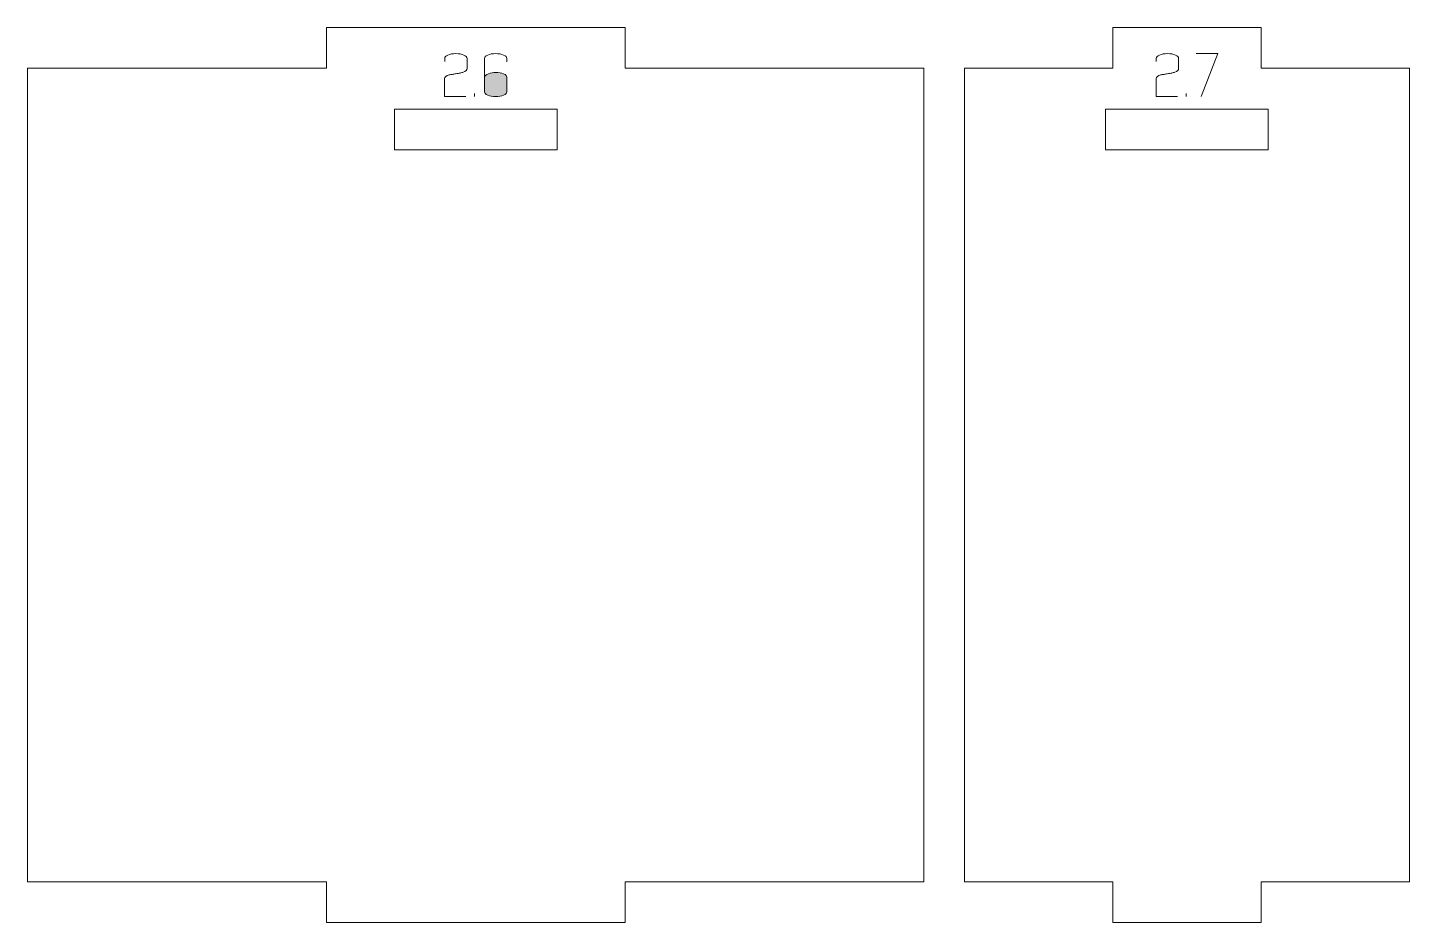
# Model space of a CAD drawing. Header units: centimetres. Extents: x -191 to 212, y -234 to 239.
# Drawn here: x -149.04 to -138.84, y -45.73 to -39.13 of the extents above; entities that cross this region are included whole.
import ezdxf

# ---------------------------------------------------------------- set-up
doc = ezdxf.new("R2010")
doc.units = ezdxf.units.CM
doc.header["$MEASUREMENT"] = 0
doc.layers.add('Capa 1', color=7, linetype='Continuous')

msp = doc.modelspace()

# ---------------------------------------------------------------- hatches: boundary and pattern name
at = {"layer": 'Capa 1', "true_color": 0x3e4095}
h = msp.add_hatch(color=175, dxfattribs=at)
edge = h.paths.add_edge_path()
edge.add_spline(control_points=[(-145.95999, -39.641), (-145.95999, -39.641), (-145.95999, -39.50846), (-145.95999, -39.50846), (-145.95907, -39.49654), (-145.94822, -39.48737), (-145.92743, -39.48095), (-145.91887, -39.48033), (-145.91069, -39.47934), (-145.90289, -39.47796), (-145.8951, -39.47659), (-145.88722, -39.47514), (-145.87927, -39.47361), (-145.8646, -39.47116), (-145.85336, -39.46917), (-145.84557, -39.46765), (-145.83777, -39.46612), (-145.8302, -39.46413), (-145.82286, -39.46168), (-145.80391, -39.45465), (-145.79443, -39.44563), (-145.79443, -39.43463), (-145.79443, -39.43463), (-145.79443, -39.35987), (-145.79443, -39.35987), (-145.79443, -39.35009), (-145.8023, -39.34176), (-145.81805, -39.33488), (-145.83379, -39.328), (-145.85344, -39.32456), (-145.87698, -39.32456), (-145.90052, -39.32456), (-145.92017, -39.328), (-145.93591, -39.33488), (-145.95166, -39.34176), (-145.95953, -39.35009), (-145.95953, -39.35987), (-145.95953, -39.35987), (-145.95953, -39.38234), (-145.95953, -39.38234), (-145.95953, -39.38234), (-145.95953, -39.35987), (-145.95953, -39.35987), (-145.95953, -39.35009), (-145.95166, -39.34176), (-145.93591, -39.33488), (-145.92017, -39.328), (-145.90052, -39.32456), (-145.87698, -39.32456), (-145.85344, -39.32456), (-145.83379, -39.328), (-145.81805, -39.33488), (-145.8023, -39.34176), (-145.79443, -39.35009), (-145.79443, -39.35987), (-145.79443, -39.35987), (-145.79443, -39.43463), (-145.79443, -39.43463), (-145.79443, -39.44563), (-145.80391, -39.45465), (-145.82286, -39.46168), (-145.8302, -39.46413), (-145.83777, -39.46612), (-145.84557, -39.46765), (-145.85336, -39.46917), (-145.8646, -39.47116), (-145.87927, -39.47361), (-145.88722, -39.47514), (-145.8951, -39.47659), (-145.90289, -39.47796), (-145.91069, -39.47934), (-145.91887, -39.48033), (-145.92743, -39.48095), (-145.94822, -39.48737), (-145.95907, -39.49654), (-145.95999, -39.50846), (-145.95999, -39.50846), (-145.95999, -39.641), (-145.95999, -39.641), (-145.95999, -39.641), (-145.80314, -39.641), (-145.80314, -39.641), (-145.80314, -39.641), (-145.95999, -39.641), (-145.95999, -39.641)], knot_values=[0, 0, 0, 0, 0.03571429, 0.03571429, 0.03571429, 0.07142857, 0.07142857, 0.07142857, 0.10714286, 0.10714286, 0.10714286, 0.14285714, 0.14285714, 0.14285714, 0.17857143, 0.17857143, 0.17857143, 0.21428571, 0.21428571, 0.21428571, 0.25, 0.25, 0.25, 0.28571429, 0.28571429, 0.28571429, 0.32142857, 0.32142857, 0.32142857, 0.35714286, 0.35714286, 0.35714286, 0.39285714, 0.39285714, 0.39285714, 0.42857143, 0.42857143, 0.42857143, 0.46428571, 0.46428571, 0.46428571, 0.5, 0.5, 0.5, 0.53571429, 0.53571429, 0.53571429, 0.57142857, 0.57142857, 0.57142857, 0.60714286, 0.60714286, 0.60714286, 0.64285714, 0.64285714, 0.64285714, 0.67857143, 0.67857143, 0.67857143, 0.71428571, 0.71428571, 0.71428571, 0.75, 0.75, 0.75, 0.78571429, 0.78571429, 0.78571429, 0.82142857, 0.82142857, 0.82142857, 0.85714286, 0.85714286, 0.85714286, 0.89285714, 0.89285714, 0.89285714, 0.92857143, 0.92857143, 0.92857143, 0.96428571, 0.96428571, 0.96428571, 1, 1, 1, 1], degree=3, periodic=1)
h = msp.add_hatch(color=175, dxfattribs=at)
edge = h.paths.add_edge_path()
edge.add_spline(control_points=[(-145.58347, -39.641), (-145.60701, -39.641), (-145.62666, -39.63756), (-145.6424, -39.63068), (-145.65815, -39.6238), (-145.66602, -39.61547), (-145.66602, -39.60569), (-145.66602, -39.60569), (-145.66602, -39.49883), (-145.66602, -39.49883), (-145.66602, -39.49883), (-145.66602, -39.35987), (-145.66602, -39.35987), (-145.66602, -39.35009), (-145.65815, -39.34176), (-145.6424, -39.33488), (-145.62666, -39.328), (-145.60701, -39.32456), (-145.58347, -39.32456), (-145.55993, -39.32456), (-145.54028, -39.328), (-145.52454, -39.33488), (-145.50879, -39.34176), (-145.50092, -39.35009), (-145.50092, -39.35987), (-145.50092, -39.35987), (-145.50092, -39.38555), (-145.50092, -39.38555), (-145.50092, -39.38555), (-145.50092, -39.35987), (-145.50092, -39.35987), (-145.50092, -39.35009), (-145.50879, -39.34176), (-145.52454, -39.33488), (-145.54028, -39.328), (-145.55993, -39.32456), (-145.58347, -39.32456), (-145.60701, -39.32456), (-145.62666, -39.328), (-145.6424, -39.33488), (-145.65815, -39.34176), (-145.66602, -39.35009), (-145.66602, -39.35987), (-145.66602, -39.35987), (-145.66602, -39.49883), (-145.66602, -39.49883), (-145.66602, -39.48966), (-145.65647, -39.48148), (-145.63736, -39.4743), (-145.61825, -39.46711), (-145.60029, -39.46352), (-145.58347, -39.46352), (-145.55993, -39.46352), (-145.54028, -39.46696), (-145.52454, -39.47384), (-145.50879, -39.48072), (-145.50092, -39.48905), (-145.50092, -39.49883), (-145.50092, -39.49883), (-145.50092, -39.60569), (-145.50092, -39.60569), (-145.50092, -39.61547), (-145.50879, -39.6238), (-145.52454, -39.63068), (-145.54028, -39.63756), (-145.55993, -39.641), (-145.58347, -39.641)], knot_values=[0, 0, 0, 0, 0.04545455, 0.04545455, 0.04545455, 0.09090909, 0.09090909, 0.09090909, 0.13636364, 0.13636364, 0.13636364, 0.18181818, 0.18181818, 0.18181818, 0.22727273, 0.22727273, 0.22727273, 0.27272727, 0.27272727, 0.27272727, 0.31818182, 0.31818182, 0.31818182, 0.36363636, 0.36363636, 0.36363636, 0.40909091, 0.40909091, 0.40909091, 0.45454545, 0.45454545, 0.45454545, 0.5, 0.5, 0.5, 0.54545455, 0.54545455, 0.54545455, 0.59090909, 0.59090909, 0.59090909, 0.63636364, 0.63636364, 0.63636364, 0.68181818, 0.68181818, 0.68181818, 0.72727273, 0.72727273, 0.72727273, 0.77272727, 0.77272727, 0.77272727, 0.81818182, 0.81818182, 0.81818182, 0.86363636, 0.86363636, 0.86363636, 0.90909091, 0.90909091, 0.90909091, 0.95454545, 0.95454545, 0.95454545, 1, 1, 1, 1], degree=3, periodic=1)
h = msp.add_hatch(color=175, dxfattribs=at)
edge = h.paths.add_edge_path()
edge.add_spline(control_points=[(-140.71107, -39.641), (-140.71107, -39.641), (-140.71107, -39.50846), (-140.71107, -39.50846), (-140.71015, -39.49654), (-140.6993, -39.48737), (-140.67851, -39.48095), (-140.66995, -39.48033), (-140.66177, -39.47934), (-140.65397, -39.47796), (-140.64618, -39.47659), (-140.6383, -39.47514), (-140.63035, -39.47361), (-140.61568, -39.47116), (-140.60444, -39.46917), (-140.59665, -39.46765), (-140.58885, -39.46612), (-140.58128, -39.46413), (-140.57394, -39.46168), (-140.55499, -39.45465), (-140.54551, -39.44563), (-140.54551, -39.43463), (-140.54551, -39.43463), (-140.54551, -39.35987), (-140.54551, -39.35987), (-140.54551, -39.35009), (-140.55338, -39.34176), (-140.56913, -39.33488), (-140.58487, -39.328), (-140.60452, -39.32456), (-140.62806, -39.32456), (-140.6516, -39.32456), (-140.67125, -39.328), (-140.68699, -39.33488), (-140.70274, -39.34176), (-140.71061, -39.35009), (-140.71061, -39.35987), (-140.71061, -39.35987), (-140.71061, -39.38234), (-140.71061, -39.38234), (-140.71061, -39.38234), (-140.71061, -39.35987), (-140.71061, -39.35987), (-140.71061, -39.35009), (-140.70274, -39.34176), (-140.68699, -39.33488), (-140.67125, -39.328), (-140.6516, -39.32456), (-140.62806, -39.32456), (-140.60452, -39.32456), (-140.58487, -39.328), (-140.56913, -39.33488), (-140.55338, -39.34176), (-140.54551, -39.35009), (-140.54551, -39.35987), (-140.54551, -39.35987), (-140.54551, -39.43463), (-140.54551, -39.43463), (-140.54551, -39.44563), (-140.55499, -39.45465), (-140.57394, -39.46168), (-140.58128, -39.46413), (-140.58885, -39.46612), (-140.59665, -39.46765), (-140.60444, -39.46917), (-140.61568, -39.47116), (-140.63035, -39.47361), (-140.6383, -39.47514), (-140.64618, -39.47659), (-140.65397, -39.47796), (-140.66177, -39.47934), (-140.66995, -39.48033), (-140.67851, -39.48095), (-140.6993, -39.48737), (-140.71015, -39.49654), (-140.71107, -39.50846), (-140.71107, -39.50846), (-140.71107, -39.641), (-140.71107, -39.641), (-140.71107, -39.641), (-140.55422, -39.641), (-140.55422, -39.641), (-140.55422, -39.641), (-140.71107, -39.641), (-140.71107, -39.641)], knot_values=[0, 0, 0, 0, 0.03571429, 0.03571429, 0.03571429, 0.07142857, 0.07142857, 0.07142857, 0.10714286, 0.10714286, 0.10714286, 0.14285714, 0.14285714, 0.14285714, 0.17857143, 0.17857143, 0.17857143, 0.21428571, 0.21428571, 0.21428571, 0.25, 0.25, 0.25, 0.28571429, 0.28571429, 0.28571429, 0.32142857, 0.32142857, 0.32142857, 0.35714286, 0.35714286, 0.35714286, 0.39285714, 0.39285714, 0.39285714, 0.42857143, 0.42857143, 0.42857143, 0.46428571, 0.46428571, 0.46428571, 0.5, 0.5, 0.5, 0.53571429, 0.53571429, 0.53571429, 0.57142857, 0.57142857, 0.57142857, 0.60714286, 0.60714286, 0.60714286, 0.64285714, 0.64285714, 0.64285714, 0.67857143, 0.67857143, 0.67857143, 0.71428571, 0.71428571, 0.71428571, 0.75, 0.75, 0.75, 0.78571429, 0.78571429, 0.78571429, 0.82142857, 0.82142857, 0.82142857, 0.85714286, 0.85714286, 0.85714286, 0.89285714, 0.89285714, 0.89285714, 0.92857143, 0.92857143, 0.92857143, 0.96428571, 0.96428571, 0.96428571, 1, 1, 1, 1], degree=3, periodic=1)
h = msp.add_hatch(color=175, dxfattribs=at)
edge = h.paths.add_edge_path()
edge.add_spline(control_points=[(-140.37858, -39.641), (-140.37858, -39.641), (-140.2575, -39.32456), (-140.2575, -39.32456), (-140.2575, -39.32456), (-140.4171, -39.32456), (-140.4171, -39.32456), (-140.4171, -39.32456), (-140.2575, -39.32456), (-140.2575, -39.32456), (-140.2575, -39.32456), (-140.37858, -39.641), (-140.37858, -39.641)], knot_values=[0, 0, 0, 0, 0.25, 0.25, 0.25, 0.5, 0.5, 0.5, 0.75, 0.75, 0.75, 1, 1, 1, 1], degree=3, periodic=1)
h = msp.add_hatch(color=175, dxfattribs=at)
edge = h.paths.add_edge_path()
edge.add_spline(control_points=[(-145.66602, -39.60569), (-145.66602, -39.61547), (-145.65815, -39.6238), (-145.6424, -39.63068), (-145.62666, -39.63756), (-145.60701, -39.641), (-145.58347, -39.641), (-145.55993, -39.641), (-145.54028, -39.63756), (-145.52454, -39.63068), (-145.50879, -39.6238), (-145.50092, -39.61547), (-145.50092, -39.60569), (-145.50092, -39.60569), (-145.50092, -39.49883), (-145.50092, -39.49883), (-145.50092, -39.48905), (-145.50879, -39.48072), (-145.52454, -39.47384), (-145.54028, -39.46696), (-145.55993, -39.46352), (-145.58347, -39.46352), (-145.60029, -39.46352), (-145.61825, -39.46711), (-145.63736, -39.4743), (-145.65647, -39.48148), (-145.66602, -39.48966), (-145.66602, -39.49883), (-145.66602, -39.49883), (-145.66602, -39.60569), (-145.66602, -39.60569)], knot_values=[0, 0, 0, 0, 0.1, 0.1, 0.1, 0.2, 0.2, 0.2, 0.3, 0.3, 0.3, 0.4, 0.4, 0.4, 0.5, 0.5, 0.5, 0.6, 0.6, 0.6, 0.7, 0.7, 0.7, 0.8, 0.8, 0.8, 0.9, 0.9, 0.9, 1, 1, 1, 1], degree=3, periodic=1)
h = msp.add_hatch(color=175, dxfattribs=at)
edge = h.paths.add_edge_path()
edge.add_spline(control_points=[(-145.7394, -39.641), (-145.7394, -39.641), (-145.7394, -39.61853), (-145.7394, -39.61853), (-145.7394, -39.61853), (-145.7394, -39.641), (-145.7394, -39.641)], knot_values=[0, 0, 0, 0, 0.5, 0.5, 0.5, 1, 1, 1, 1], degree=3, periodic=1)
h = msp.add_hatch(color=175, dxfattribs=at)
edge = h.paths.add_edge_path()
edge.add_spline(control_points=[(-140.49048, -39.641), (-140.49048, -39.641), (-140.49048, -39.61853), (-140.49048, -39.61853), (-140.49048, -39.61853), (-140.49048, -39.641), (-140.49048, -39.641)], knot_values=[0, 0, 0, 0, 0.5, 0.5, 0.5, 1, 1, 1, 1], degree=3, periodic=1)

# ---------------------------------------------------------------- linework, layer by layer
at = {"layer": 'Capa 1', "color": 240, "lineweight": 9}
for points, knots in [([(-149.03597, -39.433), (-149.03597, -39.433), (-149.03597, -45.433), (-149.03597, -45.433), (-149.03597, -45.433), (-146.8323, -45.433), (-146.8323, -45.433), (-146.8323, -45.433), (-146.8323, -45.733), (-146.8323, -45.733), (-146.8323, -45.733), (-144.62863, -45.733), (-144.62863, -45.733), (-144.62863, -45.733), (-144.62863, -45.433), (-144.62863, -45.433), (-144.62863, -45.433), (-142.42495, -45.433), (-142.42495, -45.433), (-142.42495, -45.433), (-142.42495, -39.433), (-142.42495, -39.433), (-142.42495, -39.433), (-144.62863, -39.433), (-144.62863, -39.433), (-144.62863, -39.433), (-144.62863, -39.133), (-144.62863, -39.133), (-144.62863, -39.133), (-146.8323, -39.133), (-146.8323, -39.133), (-146.8323, -39.133), (-146.8323, -39.433), (-146.8323, -39.433), (-146.8323, -39.433), (-149.03597, -39.433), (-149.03597, -39.433)], [0, 0, 0, 0, 0.08333333, 0.08333333, 0.08333333, 0.16666667, 0.16666667, 0.16666667, 0.25, 0.25, 0.25, 0.33333333, 0.33333333, 0.33333333, 0.41666667, 0.41666667, 0.41666667, 0.5, 0.5, 0.5, 0.58333333, 0.58333333, 0.58333333, 0.66666667, 0.66666667, 0.66666667, 0.75, 0.75, 0.75, 0.83333333, 0.83333333, 0.83333333, 0.91666667, 0.91666667, 0.91666667, 1, 1, 1, 1]), ([(-142.12495, -39.433), (-142.12495, -39.433), (-142.12495, -45.433), (-142.12495, -45.433), (-142.12495, -45.433), (-141.03118, -45.433), (-141.03118, -45.433), (-141.03118, -45.433), (-141.03118, -45.733), (-141.03118, -45.733), (-141.03118, -45.733), (-139.9374, -45.733), (-139.9374, -45.733), (-139.9374, -45.733), (-139.9374, -45.433), (-139.9374, -45.433), (-139.9374, -45.433), (-138.84362, -45.433), (-138.84362, -45.433), (-138.84362, -45.433), (-138.84362, -39.433), (-138.84362, -39.433), (-138.84362, -39.433), (-139.9374, -39.433), (-139.9374, -39.433), (-139.9374, -39.433), (-139.9374, -39.133), (-139.9374, -39.133), (-139.9374, -39.133), (-141.03118, -39.133), (-141.03118, -39.133), (-141.03118, -39.133), (-141.03118, -39.433), (-141.03118, -39.433), (-141.03118, -39.433), (-142.12495, -39.433), (-142.12495, -39.433)], [0, 0, 0, 0, 0.08333333, 0.08333333, 0.08333333, 0.16666667, 0.16666667, 0.16666667, 0.25, 0.25, 0.25, 0.33333333, 0.33333333, 0.33333333, 0.41666667, 0.41666667, 0.41666667, 0.5, 0.5, 0.5, 0.58333333, 0.58333333, 0.58333333, 0.66666667, 0.66666667, 0.66666667, 0.75, 0.75, 0.75, 0.83333333, 0.83333333, 0.83333333, 0.91666667, 0.91666667, 0.91666667, 1, 1, 1, 1]), ([(-146.33046, -40.03348), (-146.33046, -40.03348), (-145.13046, -40.03348), (-145.13046, -40.03348), (-145.13046, -40.03348), (-145.13046, -39.73348), (-145.13046, -39.73348), (-145.13046, -39.73348), (-146.33046, -39.73348), (-146.33046, -39.73348), (-146.33046, -39.73348), (-146.33046, -40.03348), (-146.33046, -40.03348)], [0, 0, 0, 0, 0.25, 0.25, 0.25, 0.5, 0.5, 0.5, 0.75, 0.75, 0.75, 1, 1, 1, 1]), ([(-141.08429, -40.03348), (-141.08429, -40.03348), (-139.88429, -40.03348), (-139.88429, -40.03348), (-139.88429, -40.03348), (-139.88429, -39.73348), (-139.88429, -39.73348), (-139.88429, -39.73348), (-141.08429, -39.73348), (-141.08429, -39.73348), (-141.08429, -39.73348), (-141.08429, -40.03348), (-141.08429, -40.03348)], [0, 0, 0, 0, 0.25, 0.25, 0.25, 0.5, 0.5, 0.5, 0.75, 0.75, 0.75, 1, 1, 1, 1])]:
    msp.add_open_spline(points, degree=3, knots=knots, dxfattribs=at)
at = {"layer": 'Capa 1', "color": 114, "lineweight": 9}
for points, knots in [([(-145.95999, -39.641), (-145.95999, -39.641), (-145.95999, -39.50846), (-145.95999, -39.50846), (-145.95907, -39.49654), (-145.94822, -39.48737), (-145.92743, -39.48095), (-145.91887, -39.48033), (-145.91069, -39.47934), (-145.90289, -39.47796), (-145.8951, -39.47659), (-145.88722, -39.47514), (-145.87927, -39.47361), (-145.8646, -39.47116), (-145.85336, -39.46917), (-145.84557, -39.46765), (-145.83777, -39.46612), (-145.8302, -39.46413), (-145.82286, -39.46168), (-145.80391, -39.45465), (-145.79443, -39.44563), (-145.79443, -39.43463), (-145.79443, -39.43463), (-145.79443, -39.35987), (-145.79443, -39.35987), (-145.79443, -39.35009), (-145.8023, -39.34176), (-145.81805, -39.33488), (-145.83379, -39.328), (-145.85344, -39.32456), (-145.87698, -39.32456), (-145.90052, -39.32456), (-145.92017, -39.328), (-145.93591, -39.33488), (-145.95166, -39.34176), (-145.95953, -39.35009), (-145.95953, -39.35987), (-145.95953, -39.35987), (-145.95953, -39.38234), (-145.95953, -39.38234), (-145.95953, -39.38234), (-145.95953, -39.35987), (-145.95953, -39.35987), (-145.95953, -39.35009), (-145.95166, -39.34176), (-145.93591, -39.33488), (-145.92017, -39.328), (-145.90052, -39.32456), (-145.87698, -39.32456), (-145.85344, -39.32456), (-145.83379, -39.328), (-145.81805, -39.33488), (-145.8023, -39.34176), (-145.79443, -39.35009), (-145.79443, -39.35987), (-145.79443, -39.35987), (-145.79443, -39.43463), (-145.79443, -39.43463), (-145.79443, -39.44563), (-145.80391, -39.45465), (-145.82286, -39.46168), (-145.8302, -39.46413), (-145.83777, -39.46612), (-145.84557, -39.46765), (-145.85336, -39.46917), (-145.8646, -39.47116), (-145.87927, -39.47361), (-145.88722, -39.47514), (-145.8951, -39.47659), (-145.90289, -39.47796), (-145.91069, -39.47934), (-145.91887, -39.48033), (-145.92743, -39.48095), (-145.94822, -39.48737), (-145.95907, -39.49654), (-145.95999, -39.50846), (-145.95999, -39.50846), (-145.95999, -39.641), (-145.95999, -39.641), (-145.95999, -39.641), (-145.80314, -39.641), (-145.80314, -39.641), (-145.80314, -39.641), (-145.95999, -39.641), (-145.95999, -39.641)], [0, 0, 0, 0, 0.03571429, 0.03571429, 0.03571429, 0.07142857, 0.07142857, 0.07142857, 0.10714286, 0.10714286, 0.10714286, 0.14285714, 0.14285714, 0.14285714, 0.17857143, 0.17857143, 0.17857143, 0.21428571, 0.21428571, 0.21428571, 0.25, 0.25, 0.25, 0.28571429, 0.28571429, 0.28571429, 0.32142857, 0.32142857, 0.32142857, 0.35714286, 0.35714286, 0.35714286, 0.39285714, 0.39285714, 0.39285714, 0.42857143, 0.42857143, 0.42857143, 0.46428571, 0.46428571, 0.46428571, 0.5, 0.5, 0.5, 0.53571429, 0.53571429, 0.53571429, 0.57142857, 0.57142857, 0.57142857, 0.60714286, 0.60714286, 0.60714286, 0.64285714, 0.64285714, 0.64285714, 0.67857143, 0.67857143, 0.67857143, 0.71428571, 0.71428571, 0.71428571, 0.75, 0.75, 0.75, 0.78571429, 0.78571429, 0.78571429, 0.82142857, 0.82142857, 0.82142857, 0.85714286, 0.85714286, 0.85714286, 0.89285714, 0.89285714, 0.89285714, 0.92857143, 0.92857143, 0.92857143, 0.96428571, 0.96428571, 0.96428571, 1, 1, 1, 1]), ([(-145.58347, -39.641), (-145.60701, -39.641), (-145.62666, -39.63756), (-145.6424, -39.63068), (-145.65815, -39.6238), (-145.66602, -39.61547), (-145.66602, -39.60569), (-145.66602, -39.60569), (-145.66602, -39.49883), (-145.66602, -39.49883), (-145.66602, -39.49883), (-145.66602, -39.35987), (-145.66602, -39.35987), (-145.66602, -39.35009), (-145.65815, -39.34176), (-145.6424, -39.33488), (-145.62666, -39.328), (-145.60701, -39.32456), (-145.58347, -39.32456), (-145.55993, -39.32456), (-145.54028, -39.328), (-145.52454, -39.33488), (-145.50879, -39.34176), (-145.50092, -39.35009), (-145.50092, -39.35987), (-145.50092, -39.35987), (-145.50092, -39.38555), (-145.50092, -39.38555), (-145.50092, -39.38555), (-145.50092, -39.35987), (-145.50092, -39.35987), (-145.50092, -39.35009), (-145.50879, -39.34176), (-145.52454, -39.33488), (-145.54028, -39.328), (-145.55993, -39.32456), (-145.58347, -39.32456), (-145.60701, -39.32456), (-145.62666, -39.328), (-145.6424, -39.33488), (-145.65815, -39.34176), (-145.66602, -39.35009), (-145.66602, -39.35987), (-145.66602, -39.35987), (-145.66602, -39.49883), (-145.66602, -39.49883), (-145.66602, -39.48966), (-145.65647, -39.48148), (-145.63736, -39.4743), (-145.61825, -39.46711), (-145.60029, -39.46352), (-145.58347, -39.46352), (-145.55993, -39.46352), (-145.54028, -39.46696), (-145.52454, -39.47384), (-145.50879, -39.48072), (-145.50092, -39.48905), (-145.50092, -39.49883), (-145.50092, -39.49883), (-145.50092, -39.60569), (-145.50092, -39.60569), (-145.50092, -39.61547), (-145.50879, -39.6238), (-145.52454, -39.63068), (-145.54028, -39.63756), (-145.55993, -39.641), (-145.58347, -39.641)], [0, 0, 0, 0, 0.04545455, 0.04545455, 0.04545455, 0.09090909, 0.09090909, 0.09090909, 0.13636364, 0.13636364, 0.13636364, 0.18181818, 0.18181818, 0.18181818, 0.22727273, 0.22727273, 0.22727273, 0.27272727, 0.27272727, 0.27272727, 0.31818182, 0.31818182, 0.31818182, 0.36363636, 0.36363636, 0.36363636, 0.40909091, 0.40909091, 0.40909091, 0.45454545, 0.45454545, 0.45454545, 0.5, 0.5, 0.5, 0.54545455, 0.54545455, 0.54545455, 0.59090909, 0.59090909, 0.59090909, 0.63636364, 0.63636364, 0.63636364, 0.68181818, 0.68181818, 0.68181818, 0.72727273, 0.72727273, 0.72727273, 0.77272727, 0.77272727, 0.77272727, 0.81818182, 0.81818182, 0.81818182, 0.86363636, 0.86363636, 0.86363636, 0.90909091, 0.90909091, 0.90909091, 0.95454545, 0.95454545, 0.95454545, 1, 1, 1, 1]), ([(-140.71107, -39.641), (-140.71107, -39.641), (-140.71107, -39.50846), (-140.71107, -39.50846), (-140.71015, -39.49654), (-140.6993, -39.48737), (-140.67851, -39.48095), (-140.66995, -39.48033), (-140.66177, -39.47934), (-140.65397, -39.47796), (-140.64618, -39.47659), (-140.6383, -39.47514), (-140.63035, -39.47361), (-140.61568, -39.47116), (-140.60444, -39.46917), (-140.59665, -39.46765), (-140.58885, -39.46612), (-140.58128, -39.46413), (-140.57394, -39.46168), (-140.55499, -39.45465), (-140.54551, -39.44563), (-140.54551, -39.43463), (-140.54551, -39.43463), (-140.54551, -39.35987), (-140.54551, -39.35987), (-140.54551, -39.35009), (-140.55338, -39.34176), (-140.56913, -39.33488), (-140.58487, -39.328), (-140.60452, -39.32456), (-140.62806, -39.32456), (-140.6516, -39.32456), (-140.67125, -39.328), (-140.68699, -39.33488), (-140.70274, -39.34176), (-140.71061, -39.35009), (-140.71061, -39.35987), (-140.71061, -39.35987), (-140.71061, -39.38234), (-140.71061, -39.38234), (-140.71061, -39.38234), (-140.71061, -39.35987), (-140.71061, -39.35987), (-140.71061, -39.35009), (-140.70274, -39.34176), (-140.68699, -39.33488), (-140.67125, -39.328), (-140.6516, -39.32456), (-140.62806, -39.32456), (-140.60452, -39.32456), (-140.58487, -39.328), (-140.56913, -39.33488), (-140.55338, -39.34176), (-140.54551, -39.35009), (-140.54551, -39.35987), (-140.54551, -39.35987), (-140.54551, -39.43463), (-140.54551, -39.43463), (-140.54551, -39.44563), (-140.55499, -39.45465), (-140.57394, -39.46168), (-140.58128, -39.46413), (-140.58885, -39.46612), (-140.59665, -39.46765), (-140.60444, -39.46917), (-140.61568, -39.47116), (-140.63035, -39.47361), (-140.6383, -39.47514), (-140.64618, -39.47659), (-140.65397, -39.47796), (-140.66177, -39.47934), (-140.66995, -39.48033), (-140.67851, -39.48095), (-140.6993, -39.48737), (-140.71015, -39.49654), (-140.71107, -39.50846), (-140.71107, -39.50846), (-140.71107, -39.641), (-140.71107, -39.641), (-140.71107, -39.641), (-140.55422, -39.641), (-140.55422, -39.641), (-140.55422, -39.641), (-140.71107, -39.641), (-140.71107, -39.641)], [0, 0, 0, 0, 0.03571429, 0.03571429, 0.03571429, 0.07142857, 0.07142857, 0.07142857, 0.10714286, 0.10714286, 0.10714286, 0.14285714, 0.14285714, 0.14285714, 0.17857143, 0.17857143, 0.17857143, 0.21428571, 0.21428571, 0.21428571, 0.25, 0.25, 0.25, 0.28571429, 0.28571429, 0.28571429, 0.32142857, 0.32142857, 0.32142857, 0.35714286, 0.35714286, 0.35714286, 0.39285714, 0.39285714, 0.39285714, 0.42857143, 0.42857143, 0.42857143, 0.46428571, 0.46428571, 0.46428571, 0.5, 0.5, 0.5, 0.53571429, 0.53571429, 0.53571429, 0.57142857, 0.57142857, 0.57142857, 0.60714286, 0.60714286, 0.60714286, 0.64285714, 0.64285714, 0.64285714, 0.67857143, 0.67857143, 0.67857143, 0.71428571, 0.71428571, 0.71428571, 0.75, 0.75, 0.75, 0.78571429, 0.78571429, 0.78571429, 0.82142857, 0.82142857, 0.82142857, 0.85714286, 0.85714286, 0.85714286, 0.89285714, 0.89285714, 0.89285714, 0.92857143, 0.92857143, 0.92857143, 0.96428571, 0.96428571, 0.96428571, 1, 1, 1, 1]), ([(-140.37858, -39.641), (-140.37858, -39.641), (-140.2575, -39.32456), (-140.2575, -39.32456), (-140.2575, -39.32456), (-140.4171, -39.32456), (-140.4171, -39.32456), (-140.4171, -39.32456), (-140.2575, -39.32456), (-140.2575, -39.32456), (-140.2575, -39.32456), (-140.37858, -39.641), (-140.37858, -39.641)], [0, 0, 0, 0, 0.25, 0.25, 0.25, 0.5, 0.5, 0.5, 0.75, 0.75, 0.75, 1, 1, 1, 1]), ([(-145.66602, -39.60569), (-145.66602, -39.61547), (-145.65815, -39.6238), (-145.6424, -39.63068), (-145.62666, -39.63756), (-145.60701, -39.641), (-145.58347, -39.641), (-145.55993, -39.641), (-145.54028, -39.63756), (-145.52454, -39.63068), (-145.50879, -39.6238), (-145.50092, -39.61547), (-145.50092, -39.60569), (-145.50092, -39.60569), (-145.50092, -39.49883), (-145.50092, -39.49883), (-145.50092, -39.48905), (-145.50879, -39.48072), (-145.52454, -39.47384), (-145.54028, -39.46696), (-145.55993, -39.46352), (-145.58347, -39.46352), (-145.60029, -39.46352), (-145.61825, -39.46711), (-145.63736, -39.4743), (-145.65647, -39.48148), (-145.66602, -39.48966), (-145.66602, -39.49883), (-145.66602, -39.49883), (-145.66602, -39.60569), (-145.66602, -39.60569)], [0, 0, 0, 0, 0.1, 0.1, 0.1, 0.2, 0.2, 0.2, 0.3, 0.3, 0.3, 0.4, 0.4, 0.4, 0.5, 0.5, 0.5, 0.6, 0.6, 0.6, 0.7, 0.7, 0.7, 0.8, 0.8, 0.8, 0.9, 0.9, 0.9, 1, 1, 1, 1]), ([(-145.7394, -39.641), (-145.7394, -39.641), (-145.7394, -39.61853), (-145.7394, -39.61853), (-145.7394, -39.61853), (-145.7394, -39.641), (-145.7394, -39.641)], [0, 0, 0, 0, 0.5, 0.5, 0.5, 1, 1, 1, 1]), ([(-140.49048, -39.641), (-140.49048, -39.641), (-140.49048, -39.61853), (-140.49048, -39.61853), (-140.49048, -39.61853), (-140.49048, -39.641), (-140.49048, -39.641)], [0, 0, 0, 0, 0.5, 0.5, 0.5, 1, 1, 1, 1])]:
    msp.add_open_spline(points, degree=3, knots=knots, dxfattribs=at)

doc.saveas('drawing.dxf')
